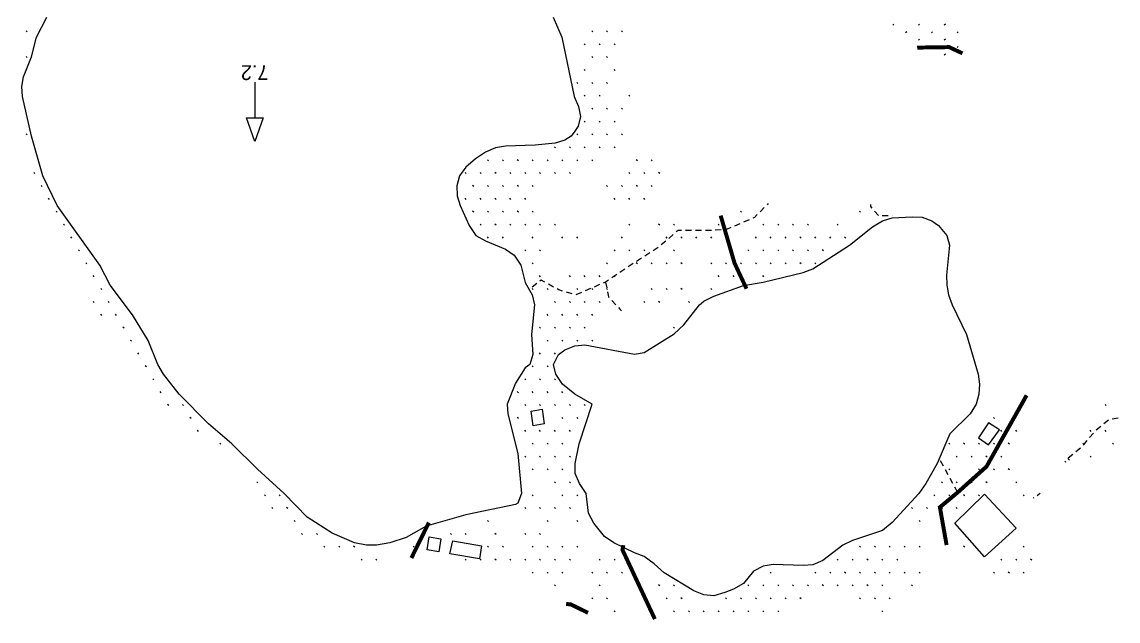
# Model space of a CAD drawing. Header units: millimetres. Extents: x -1 to 1201, y -1 to 901.
# Drawn here: x 705.9 to 926.9, y 305.4 to 426.2 of the extents above; entities that cross this region are included whole.
import ezdxf
from ezdxf.enums import TextEntityAlignment as Align

# ---------------------------------------------------------------- set-up
doc = ezdxf.new("R2010")
doc.units = ezdxf.units.MM
doc.layers.add('ETCH', color=7, linetype='CONTINUOUS')
doc.layers.add('SCORE', color=5, linetype='CONTINUOUS')

msp = doc.modelspace()

# ---------------------------------------------------------------- linework, layer by layer
at = {"layer": 'ETCH'}
for points in [[(706.972, 424.192), (706.76, 424.404)], [(820.972, 424.192), (820.76, 424.404)], [(823.972, 424.192), (823.76, 424.404)], [(826.972, 424.192), (826.76, 424.404)], [(881.672, 425.72), (881.46, 425.507)], [(886.868, 425.72), (886.656, 425.507)], [(892.064, 425.72), (891.852, 425.507)], [(884.27, 424.22), (884.058, 424.007)], [(886.868, 422.72), (886.656, 422.507)], [(889.466, 424.22), (889.254, 424.007)], [(892.064, 422.72), (891.852, 422.507)], [(894.662, 424.22), (894.45, 424.007)], [(819.472, 421.594), (819.26, 421.806)], [(822.472, 421.594), (822.26, 421.806)], [(825.472, 421.594), (825.26, 421.806)], [(889.466, 421.22), (889.254, 421.007)], [(894.662, 421.22), (894.45, 421.007)], [(706.972, 418.996), (706.76, 419.208)], [(820.972, 418.996), (820.76, 419.208)], [(823.972, 418.996), (823.76, 419.208)], [(892.064, 419.72), (891.852, 419.507)], [(819.472, 416.398), (819.26, 416.61)], [(825.472, 416.398), (825.26, 416.61)], [(752.813, 414.075), (752.813, 406.875)], [(817.972, 413.8), (817.76, 414.012)], [(820.972, 413.8), (820.76, 414.012)], [(823.972, 413.8), (823.76, 414.012)], [(819.472, 411.202), (819.26, 411.414)], [(822.472, 411.202), (822.26, 411.414)], [(828.472, 411.202), (828.26, 411.414)], [(820.972, 408.604), (820.76, 408.816)], [(823.972, 408.604), (823.76, 408.816)], [(826.972, 408.604), (826.76, 408.816)], [(819.472, 406.006), (819.26, 406.218)], [(822.472, 406.006), (822.26, 406.218)], [(825.472, 406.006), (825.26, 406.218)], [(706.972, 403.408), (706.76, 403.62)], [(817.972, 403.408), (817.76, 403.62)], [(820.972, 403.408), (820.76, 403.62)], [(823.972, 403.408), (823.76, 403.62)], [(826.972, 403.408), (826.76, 403.62)], [(813.472, 400.81), (813.26, 401.022)], [(816.472, 400.81), (816.26, 401.022)], [(819.472, 400.81), (819.26, 401.022)], [(822.472, 400.81), (822.26, 401.022)], [(825.472, 400.81), (825.26, 401.022)], [(799.972, 398.212), (799.76, 398.424)], [(802.972, 398.212), (802.76, 398.424)], [(805.972, 398.212), (805.76, 398.424)], [(808.972, 398.212), (808.76, 398.424)], [(811.972, 398.212), (811.76, 398.424)], [(814.972, 398.212), (814.76, 398.424)], [(817.972, 398.212), (817.76, 398.424)], [(820.972, 398.212), (820.76, 398.424)], [(829.972, 398.212), (829.76, 398.424)], [(832.972, 398.212), (832.76, 398.424)], [(708.472, 395.614), (708.26, 395.826)], [(795.472, 395.614), (795.26, 395.826)], [(798.472, 395.614), (798.26, 395.826)], [(801.472, 395.614), (801.26, 395.826)], [(804.472, 395.614), (804.26, 395.826)], [(807.472, 395.614), (807.26, 395.826)], [(810.472, 395.614), (810.26, 395.826)], [(813.472, 395.614), (813.26, 395.826)], [(816.472, 395.614), (816.26, 395.826)], [(828.472, 395.614), (828.26, 395.826)], [(831.472, 395.614), (831.26, 395.826)], [(834.472, 395.614), (834.26, 395.826)], [(709.972, 393.016), (709.76, 393.228)], [(796.972, 393.016), (796.76, 393.228)], [(799.972, 393.016), (799.76, 393.228)], [(802.972, 393.016), (802.76, 393.228)], [(805.972, 393.016), (805.76, 393.228)], [(808.972, 393.016), (808.76, 393.228)], [(823.972, 393.016), (823.76, 393.228)], [(826.972, 393.016), (826.76, 393.228)], [(829.972, 393.016), (829.76, 393.228)], [(832.972, 393.016), (832.76, 393.228)], [(711.472, 390.418), (711.26, 390.63)], [(795.472, 390.418), (795.26, 390.63)], [(798.472, 390.418), (798.26, 390.63)], [(801.472, 390.418), (801.26, 390.63)], [(804.472, 390.418), (804.26, 390.63)], [(807.472, 390.418), (807.26, 390.63)], [(825.472, 390.418), (825.26, 390.63)], [(828.472, 390.418), (828.26, 390.63)], [(831.472, 390.418), (831.26, 390.63)], [(856.366, 389.554), (856.131, 389.318)], [(876.991, 389.354), (876.966, 388.954), (877.231, 388.656)], [(712.972, 387.82), (712.76, 388.032)], [(796.972, 387.82), (796.76, 388.032)], [(799.972, 387.82), (799.76, 388.032)], [(802.972, 387.82), (802.76, 388.032)], [(805.972, 387.82), (805.76, 388.032)], [(808.972, 387.82), (808.76, 388.032)], [(850.972, 387.82), (850.76, 388.032)], [(854.151, 387.338), (853.566, 386.754), (853.223, 386.607)], [(855.565, 388.752), (854.716, 387.904)], [(874.972, 387.82), (874.76, 388.032)], [(877.763, 388.058), (878.56, 387.161)], [(879.357, 387.154), (880.557, 387.154)], [(881.357, 387.154), (881.366, 387.154)], [(714.472, 385.222), (714.26, 385.434)], [(798.472, 385.222), (798.26, 385.434)], [(801.472, 385.222), (801.26, 385.434)], [(804.472, 385.222), (804.26, 385.434)], [(807.472, 385.222), (807.26, 385.434)], [(810.472, 385.222), (810.26, 385.434)], [(813.472, 385.222), (813.26, 385.434)], [(828.472, 385.222), (828.26, 385.434)], [(834.472, 385.222), (834.26, 385.434)], [(837.472, 385.222), (837.26, 385.434)], [(846.472, 385.222), (846.26, 385.434)], [(848.811, 384.716), (847.966, 384.354), (847.686, 384.337)], [(850.649, 385.504), (849.546, 385.031)], [(852.488, 386.292), (851.385, 385.819)], [(855.472, 385.222), (855.26, 385.434)], [(858.472, 385.222), (858.26, 385.434)], [(861.472, 385.222), (861.26, 385.434)], [(864.472, 385.222), (864.26, 385.434)], [(870.472, 385.222), (870.26, 385.434)], [(715.972, 382.624), (715.76, 382.836)], [(799.972, 382.624), (799.76, 382.836)], [(802.972, 382.624), (802.76, 382.836)], [(808.972, 382.624), (808.76, 382.836)], [(814.972, 382.624), (814.76, 382.836)], [(817.972, 382.624), (817.76, 382.836)], [(826.972, 382.624), (826.76, 382.836)], [(835.972, 382.624), (835.76, 382.836)], [(837.198, 383.324), (836.287, 382.543)], [(838.891, 384.154), (838.166, 384.154), (837.806, 383.845)], [(838.972, 382.624), (838.76, 382.836)], [(840.891, 384.154), (839.691, 384.154)], [(842.891, 384.154), (841.691, 384.154)], [(841.972, 382.624), (841.76, 382.836)], [(844.891, 384.173), (843.691, 384.154)], [(844.972, 382.624), (844.76, 382.836)], [(846.887, 384.29), (845.689, 384.22)], [(853.972, 382.624), (853.76, 382.836)], [(856.972, 382.624), (856.76, 382.836)], [(859.972, 382.624), (859.76, 382.836)], [(862.972, 382.624), (862.76, 382.836)], [(865.972, 382.624), (865.76, 382.836)], [(868.972, 382.624), (868.76, 382.836)], [(871.972, 382.624), (871.76, 382.836)], [(717.472, 380.026), (717.26, 380.238)], [(807.472, 380.026), (807.26, 380.238)], [(810.472, 380.026), (810.26, 380.238)], [(825.472, 380.026), (825.26, 380.238)], [(828.472, 380.026), (828.26, 380.238)], [(831.472, 380.026), (831.26, 380.238)], [(834.161, 380.721), (833.171, 380.047)], [(835.68, 382.022), (834.769, 381.241)], [(837.472, 380.026), (837.26, 380.238)], [(852.472, 380.026), (852.26, 380.238)], [(855.472, 380.026), (855.26, 380.238)], [(858.472, 380.026), (858.26, 380.238)], [(861.472, 380.026), (861.26, 380.238)], [(864.472, 380.026), (864.26, 380.238)], [(867.472, 380.026), (867.26, 380.238)], [(830.808, 378.544), (829.796, 377.9)], [(832.496, 379.618), (831.483, 378.974)], [(718.972, 377.428), (718.76, 377.64)], [(808.972, 377.428), (808.76, 377.64)], [(823.972, 377.428), (823.76, 377.64)], [(827.463, 376.352), (826.465, 375.686)], [(829.127, 377.461), (828.129, 376.795)], [(829.972, 377.428), (829.76, 377.64)], [(832.972, 377.428), (832.76, 377.64)], [(835.972, 377.428), (835.76, 377.64)], [(838.972, 377.428), (838.76, 377.64)], [(844.972, 377.428), (844.76, 377.64)], [(847.972, 377.428), (847.76, 377.64)], [(850.972, 377.428), (850.76, 377.64)], [(853.972, 377.428), (853.76, 377.64)], [(856.972, 377.428), (856.76, 377.64)], [(859.972, 377.428), (859.76, 377.64)], [(862.972, 377.428), (862.76, 377.64)], [(865.972, 377.428), (865.76, 377.64)], [(720.472, 374.83), (720.26, 375.042)], [(810.472, 374.83), (810.26, 375.042)], [(811.34, 373.724), (810.566, 374.154), (810.317, 373.961)], [(816.472, 374.83), (816.26, 375.042)], [(819.472, 374.83), (819.26, 375.042)], [(822.472, 374.83), (822.26, 375.042)], [(824.135, 374.133), (823.566, 373.754), (823.092, 373.548)], [(823.566, 373.754), (823.802, 372.577)], [(825.799, 375.242), (824.8, 374.577)], [(825.472, 374.83), (825.26, 375.042)], [(846.472, 374.83), (846.26, 375.042)], [(849.472, 374.83), (849.26, 375.042)], [(855.472, 374.83), (855.26, 375.042)], [(721.972, 372.232), (721.76, 372.444)], [(809.684, 373.472), (808.734, 372.738)], [(808.972, 372.232), (808.76, 372.444)], [(811.972, 372.232), (811.76, 372.444)], [(813.088, 372.753), (812.039, 373.336)], [(814.902, 371.938), (814.166, 372.154), (813.787, 372.364)], [(816.82, 371.373), (815.669, 371.712)], [(818.688, 371.64), (817.587, 371.163)], [(817.972, 372.232), (817.76, 372.444)], [(820.523, 372.435), (819.422, 371.958)], [(820.972, 372.232), (820.76, 372.444)], [(822.358, 373.23), (821.257, 372.753)], [(823.972, 372.232), (823.76, 372.444)], [(823.959, 371.793), (824.166, 370.754), (824.262, 370.651)], [(832.972, 372.232), (832.76, 372.444)], [(835.972, 372.232), (835.76, 372.444)], [(838.972, 372.232), (838.76, 372.444)], [(844.972, 372.232), (844.76, 372.444)], [(720.472, 369.634), (720.26, 369.846)], [(723.472, 369.634), (723.26, 369.846)], [(813.472, 369.634), (813.26, 369.846)], [(816.472, 369.634), (816.26, 369.846)], [(819.472, 369.634), (819.26, 369.846)], [(822.472, 369.634), (822.26, 369.846)], [(824.806, 370.065), (825.623, 369.185)], [(831.472, 369.634), (831.26, 369.846)], [(834.472, 369.634), (834.26, 369.846)], [(840.472, 369.634), (840.26, 369.846)], [(721.972, 367.036), (721.76, 367.248)], [(724.972, 367.036), (724.76, 367.248)], [(811.972, 367.036), (811.76, 367.248)], [(814.972, 367.036), (814.76, 367.248)], [(817.972, 367.036), (817.76, 367.248)], [(820.972, 367.036), (820.76, 367.248)], [(826.167, 368.599), (826.467, 368.276), (826.766, 367.954)], [(726.472, 364.438), (726.26, 364.65)], [(810.472, 364.438), (810.26, 364.65)], [(813.472, 364.438), (813.26, 364.65)], [(816.472, 364.438), (816.26, 364.65)], [(819.472, 364.438), (819.26, 364.65)], [(837.472, 364.438), (837.26, 364.65)], [(727.972, 361.84), (727.76, 362.052)], [(811.972, 361.84), (811.76, 362.052)], [(814.972, 361.84), (814.76, 362.052)], [(817.972, 361.84), (817.76, 362.052)], [(820.972, 361.84), (820.76, 362.052)], [(729.472, 359.242), (729.26, 359.454)], [(810.472, 359.242), (810.26, 359.454)], [(813.472, 359.242), (813.26, 359.454)], [(730.972, 356.644), (730.76, 356.856)], [(808.972, 356.644), (808.76, 356.856)], [(811.972, 356.644), (811.76, 356.856)], [(732.472, 354.046), (732.26, 354.258)], [(807.472, 354.046), (807.26, 354.258)], [(810.472, 354.046), (810.26, 354.258)], [(813.472, 354.046), (813.26, 354.258)], [(733.972, 351.448), (733.76, 351.66)], [(805.972, 351.448), (805.76, 351.66)], [(808.972, 351.448), (808.76, 351.66)], [(811.972, 351.448), (811.76, 351.66)], [(814.972, 351.448), (814.76, 351.66)], [(735.472, 348.85), (735.26, 349.062)], [(738.472, 348.85), (738.26, 349.062)], [(807.472, 348.85), (807.26, 349.062)], [(810.472, 348.85), (810.26, 349.062)], [(813.472, 348.85), (813.26, 349.062)], [(816.472, 348.85), (816.26, 349.062)], [(819.472, 348.85), (819.26, 349.062)], [(924.472, 348.85), (924.26, 349.062)], [(739.972, 346.252), (739.76, 346.464)], [(805.972, 346.252), (805.76, 346.464)], [(814.972, 346.252), (814.76, 346.464)], [(817.972, 346.252), (817.76, 346.464)], [(901.972, 346.252), (901.76, 346.464)], [(924.936, 345.928), (924.02, 345.153)], [(926.893, 346.315), (925.713, 346.094)], [(741.472, 343.654), (741.26, 343.866)], [(807.472, 343.654), (807.26, 343.866)], [(810.472, 343.654), (810.26, 343.866)], [(813.472, 343.654), (813.26, 343.866)], [(816.472, 343.654), (816.26, 343.866)], [(903.472, 343.654), (903.26, 343.866)], [(906.472, 343.654), (906.26, 343.866)], [(921.947, 343.278), (921.153, 342.378)], [(921.472, 343.654), (921.26, 343.866)], [(923.409, 344.636), (922.493, 343.861)], [(924.472, 343.654), (924.26, 343.866)], [(745.972, 341.056), (745.76, 341.268)], [(808.972, 341.056), (808.76, 341.268)], [(811.972, 341.056), (811.76, 341.268)], [(814.972, 341.056), (814.76, 341.268)], [(892.972, 341.056), (892.76, 341.268)], [(895.972, 341.056), (895.76, 341.268)], [(898.972, 341.056), (898.76, 341.268)], [(901.972, 341.056), (901.76, 341.268)], [(904.972, 341.056), (904.76, 341.268)], [(919.972, 341.056), (919.76, 341.268)], [(920.624, 341.779), (919.83, 340.879)], [(925.972, 341.056), (925.76, 341.268)], [(807.472, 338.458), (807.26, 338.67)], [(810.472, 338.458), (810.26, 338.67)], [(813.472, 338.458), (813.26, 338.67)], [(816.472, 338.458), (816.26, 338.67)], [(894.472, 338.458), (894.26, 338.67)], [(897.472, 338.458), (897.26, 338.67)], [(900.472, 338.458), (900.26, 338.67)], [(903.472, 338.458), (903.26, 338.67)], [(917.083, 337.82), (916.766, 338.154)], [(917.763, 338.997), (916.847, 338.222)], [(919.29, 340.289), (918.374, 339.514)], [(921.472, 338.458), (921.26, 338.67)], [(808.972, 335.86), (808.76, 336.072)], [(811.972, 335.86), (811.76, 336.072)], [(814.972, 335.86), (814.76, 336.072)], [(891.693, 336.621), (891.119, 337.675)], [(892.972, 335.86), (892.76, 336.072)], [(898.972, 335.86), (898.76, 336.072)], [(901.972, 335.86), (901.76, 336.072)], [(904.972, 335.86), (904.76, 336.072)], [(916.315, 337.627), (916.166, 337.454)], [(892.651, 334.865), (892.076, 335.919)], [(893.609, 333.11), (893.034, 334.163)], [(753.472, 333.262), (753.26, 333.474)], [(813.472, 333.262), (813.26, 333.474)], [(816.472, 333.262), (816.26, 333.474)], [(891.472, 333.262), (891.26, 333.474)], [(894.566, 331.354), (893.992, 332.407)], [(894.472, 333.262), (894.26, 333.474)], [(897.472, 333.262), (897.26, 333.474)], [(900.472, 333.262), (900.26, 333.474)], [(906.472, 333.262), (906.26, 333.474)], [(754.972, 330.664), (754.76, 330.876)], [(757.972, 330.664), (757.76, 330.876)], [(808.972, 330.664), (808.76, 330.876)], [(814.972, 330.664), (814.76, 330.876)], [(817.972, 330.664), (817.76, 330.876)], [(889.972, 330.664), (889.76, 330.876)], [(892.972, 330.664), (892.76, 330.876)], [(895.972, 330.664), (895.76, 330.876)], [(898.972, 330.664), (898.76, 330.876)], [(907.972, 330.664), (907.76, 330.876)], [(909.891, 330.237), (909.766, 330.154)], [(911.216, 331.204), (910.966, 330.954), (910.556, 330.68)], [(756.472, 328.066), (756.26, 328.278)], [(759.472, 328.066), (759.26, 328.278)], [(807.472, 328.066), (807.26, 328.278)], [(810.472, 328.066), (810.26, 328.278)], [(813.472, 328.066), (813.26, 328.278)], [(816.472, 328.066), (816.26, 328.278)], [(885.472, 328.066), (885.26, 328.278)], [(888.472, 328.066), (888.26, 328.278)], [(891.472, 328.066), (891.26, 328.278)], [(894.472, 328.066), (894.26, 328.278)], [(760.972, 325.468), (760.76, 325.68)], [(799.972, 325.468), (799.76, 325.68)], [(811.972, 325.468), (811.76, 325.68)], [(817.972, 325.468), (817.76, 325.68)], [(886.972, 325.468), (886.76, 325.68)], [(762.472, 322.87), (762.26, 323.082)], [(765.472, 322.87), (765.26, 323.082)], [(792.472, 322.87), (792.26, 323.082)], [(795.472, 322.87), (795.26, 323.082)], [(801.472, 322.87), (801.26, 323.082)], [(807.472, 322.87), (807.26, 323.082)], [(810.472, 322.87), (810.26, 323.082)], [(766.972, 320.272), (766.76, 320.484)], [(769.972, 320.272), (769.76, 320.484)], [(772.972, 320.272), (772.76, 320.484)], [(784.972, 320.272), (784.76, 320.484)], [(799.972, 320.272), (799.76, 320.484)], [(802.972, 320.272), (802.76, 320.484)], [(808.972, 320.272), (808.76, 320.484)], [(811.972, 320.272), (811.76, 320.484)], [(814.972, 320.272), (814.76, 320.484)], [(817.972, 320.272), (817.76, 320.484)], [(874.972, 320.272), (874.76, 320.484)], [(877.972, 320.272), (877.76, 320.484)], [(880.972, 320.272), (880.76, 320.484)], [(883.972, 320.272), (883.76, 320.484)], [(886.972, 320.272), (886.76, 320.484)], [(895.972, 320.272), (895.76, 320.484)], [(907.972, 320.272), (907.76, 320.484)], [(774.472, 317.674), (774.26, 317.886)], [(777.472, 317.674), (777.26, 317.886)], [(795.472, 317.674), (795.26, 317.886)], [(798.472, 317.674), (798.26, 317.886)], [(801.472, 317.674), (801.26, 317.886)], [(804.472, 317.674), (804.26, 317.886)], [(807.472, 317.674), (807.26, 317.886)], [(810.472, 317.674), (810.26, 317.886)], [(813.472, 317.674), (813.26, 317.886)], [(816.472, 317.674), (816.26, 317.886)], [(822.472, 317.674), (822.26, 317.886)], [(825.472, 317.674), (825.26, 317.886)], [(870.472, 317.674), (870.26, 317.886)], [(873.472, 317.674), (873.26, 317.886)], [(876.472, 317.674), (876.26, 317.886)], [(879.472, 317.674), (879.26, 317.886)], [(882.472, 317.674), (882.26, 317.886)], [(903.472, 317.674), (903.26, 317.886)], [(906.472, 317.674), (906.26, 317.886)], [(909.472, 317.674), (909.26, 317.886)], [(808.972, 315.076), (808.76, 315.288)], [(811.972, 315.076), (811.76, 315.288)], [(814.972, 315.076), (814.76, 315.288)], [(820.972, 315.076), (820.76, 315.288)], [(823.972, 315.076), (823.76, 315.288)], [(826.972, 315.076), (826.76, 315.288)], [(856.972, 315.076), (856.76, 315.288)], [(865.972, 315.076), (865.76, 315.288)], [(868.972, 315.076), (868.76, 315.288)], [(871.972, 315.076), (871.76, 315.288)], [(874.972, 315.076), (874.76, 315.288)], [(877.972, 315.076), (877.76, 315.288)], [(880.972, 315.076), (880.76, 315.288)], [(883.972, 315.076), (883.76, 315.288)], [(886.972, 315.076), (886.76, 315.288)], [(901.972, 315.076), (901.76, 315.288)], [(904.972, 315.076), (904.76, 315.288)], [(907.972, 315.076), (907.76, 315.288)], [(813.472, 312.478), (813.26, 312.69)], [(822.472, 312.478), (822.26, 312.69)], [(834.472, 312.478), (834.26, 312.69)], [(837.472, 312.478), (837.26, 312.69)], [(852.472, 312.478), (852.26, 312.69)], [(855.472, 312.478), (855.26, 312.69)], [(858.472, 312.478), (858.26, 312.69)], [(861.472, 312.478), (861.26, 312.69)], [(864.472, 312.478), (864.26, 312.69)], [(867.472, 312.478), (867.26, 312.69)], [(870.472, 312.478), (870.26, 312.69)], [(873.472, 312.478), (873.26, 312.69)], [(876.472, 312.478), (876.26, 312.69)], [(879.472, 312.478), (879.26, 312.69)], [(885.472, 312.478), (885.26, 312.69)], [(820.972, 309.88), (820.76, 310.092)], [(823.972, 309.88), (823.76, 310.092)], [(835.972, 309.88), (835.76, 310.092)], [(838.972, 309.88), (838.76, 310.092)], [(847.972, 309.88), (847.76, 310.092)], [(850.972, 309.88), (850.76, 310.092)], [(853.972, 309.88), (853.76, 310.092)], [(856.972, 309.88), (856.76, 310.092)], [(859.972, 309.88), (859.76, 310.092)], [(862.972, 309.88), (862.76, 310.092)], [(874.972, 309.88), (874.76, 310.092)], [(877.972, 309.88), (877.76, 310.092)], [(880.972, 309.88), (880.76, 310.092)], [(825.472, 307.282), (825.26, 307.494)], [(837.472, 307.282), (837.26, 307.494)], [(840.472, 307.282), (840.26, 307.494)], [(843.472, 307.282), (843.26, 307.494)], [(846.472, 307.282), (846.26, 307.494)], [(849.472, 307.282), (849.26, 307.494)], [(852.472, 307.282), (852.26, 307.494)], [(855.472, 307.282), (855.26, 307.494)], [(858.472, 307.282), (858.26, 307.494)], [(879.472, 307.282), (879.26, 307.494)]]:
    msp.add_lwpolyline(points, dxfattribs=at)
at = {"layer": 'ETCH', "const_width": 0.8}
for points in [[(886.384, 421.015), (892.822, 421.114), (895.522, 419.854)], [(851.966, 372.411), (849.566, 377.554), (846.766, 387.154)], [(908.451, 350.909), (900.366, 336.554), (894.566, 331.354), (890.966, 328.354), (892.32, 320.723)], [(787.926, 325.26), (784.406, 318.114)], [(827.141, 320.704), (826.966, 319.754), (833.494, 305.802)], [(815.6, 308.865), (816.566, 308.754), (820.019, 307.07)]]:
    msp.add_lwpolyline(points, dxfattribs=at)
at = {"layer": 'ETCH'}
for points in [[(752.813, 402.075), (751.133, 406.875), (754.493, 406.875)], [(811.166, 345.154), (808.966, 344.754), (808.566, 347.754), (810.766, 348.154)], [(900.766, 340.954), (902.966, 343.954), (900.766, 345.354), (898.766, 342.354)], [(893.966, 325.154), (899.966, 330.954), (906.366, 324.154), (899.966, 318.354)], [(790.366, 321.954), (789.966, 319.354), (787.566, 319.754), (787.966, 322.354)], [(798.166, 317.954), (792.166, 318.954), (792.766, 321.554), (798.566, 320.554)]]:
    msp.add_lwpolyline(points, close=True, dxfattribs=at)
at = {"layer": 'SCORE'}
msp.add_lwpolyline([(812.993, 427.154), (814.731, 423.154), (817.203, 411.154), (818.091, 409.154), (818.517, 407.154), (818.013, 405.154), (817.366, 404.192), (816.601, 403.154), (815.366, 402.35), (813.366, 401.738), (809.366, 401.345), (803.366, 401.152), (801.366, 400.823), (799.366, 399.927), (797.366, 398.61), (795.366, 396.916), (794.087, 395.154), (793.538, 393.154), (793.657, 391.154), (794.222, 389.154), (796.084, 385.154), (797.419, 383.154), (799.366, 382.032), (803.366, 380.353), (805.102, 379.154), (806.471, 377.154), (807.366, 373.631), (808.758, 371.154), (809.235, 369.154), (808.605, 363.154), (808.881, 359.154), (808.298, 357.154), (807.366, 356.435), (805.366, 353.34), (803.721, 349.154), (803.821, 347.154), (805.851, 339.154), (806.605, 331.154), (805.852, 329.154), (805.366, 328.926), (795.366, 326.795), (787.366, 324.558), (783.366, 322.275), (780.059, 321.154), (777.366, 320.684), (775.366, 320.714), (772.945, 321.154), (768.466, 323.154), (763.366, 326.368), (758.763, 331.154), (753.366, 336.021), (748.222, 341.154), (743.53, 345.154), (737.568, 351.154), (734.422, 355.154), (733.269, 357.154), (731.366, 361.97), (728.175, 367.154), (723.683, 373.154), (721.574, 377.154), (713, 389.154), (710.081, 395.154), (707.831, 403.154), (705.969, 411.154), (705.882, 413.154), (706.204, 415.154), (707.843, 419.154), (708.854, 423.154), (710.885, 427.154)], dxfattribs=at)
msp.add_lwpolyline([(847.574, 311.154), (845.366, 310.48), (843.366, 310.699), (841.366, 311.486), (835.344, 315.154), (833.366, 316.974), (831.366, 318.417), (829.366, 319.136), (825.219, 321.154), (823.366, 322.474), (821.198, 325.154), (820.091, 327.154), (819.625, 331.154), (818.319, 333.154), (817.417, 335.154), (817.41, 337.154), (818.247, 341.154), (820.875, 349.154), (817.366, 351.162), (814.876, 353.154), (813.525, 355.154), (813.074, 357.154), (814.099, 359.154), (815.366, 360.084), (817.366, 360.908), (819.366, 361.083), (829.366, 359.191), (831.366, 359.525), (837.366, 363.292), (839.349, 365.154), (842.509, 369.154), (843.366, 369.871), (845.366, 370.884), (851.366, 373.086), (855.366, 373.761), (863.366, 375.647), (865.366, 376.441), (872.75, 381.154), (877.366, 384.916), (879.366, 386.117), (881.366, 386.683), (885.366, 386.885), (887.366, 386.853), (889.366, 386.076), (890.691, 385.154), (892.355, 383.154), (892.926, 381.154), (892.289, 375.154), (892.362, 373.154), (892.718, 371.154), (893.416, 369.154), (896.332, 363.154), (898.652, 355.154), (898.968, 353.154), (898.808, 351.154), (898.287, 349.154), (897.103, 347.154), (892.992, 343.154), (890.404, 337.154), (888.156, 333.154), (886.709, 331.154), (881.366, 325.306), (879.366, 323.664), (873.366, 321.654), (871.366, 320.688), (867.366, 317.592), (865.366, 316.756), (863.366, 316.592), (857.366, 316.796), (855.366, 316.493), (853.366, 315.46), (851.366, 313.007), (849.366, 311.847)], close=True, dxfattribs=at)

# ---------------------------------------------------------------- texts
msp.add_text('7.2', height=3, rotation=180, dxfattribs=at).set_placement((752.813, 417.475), align=Align.CENTER)

doc.saveas('drawing.dxf')
